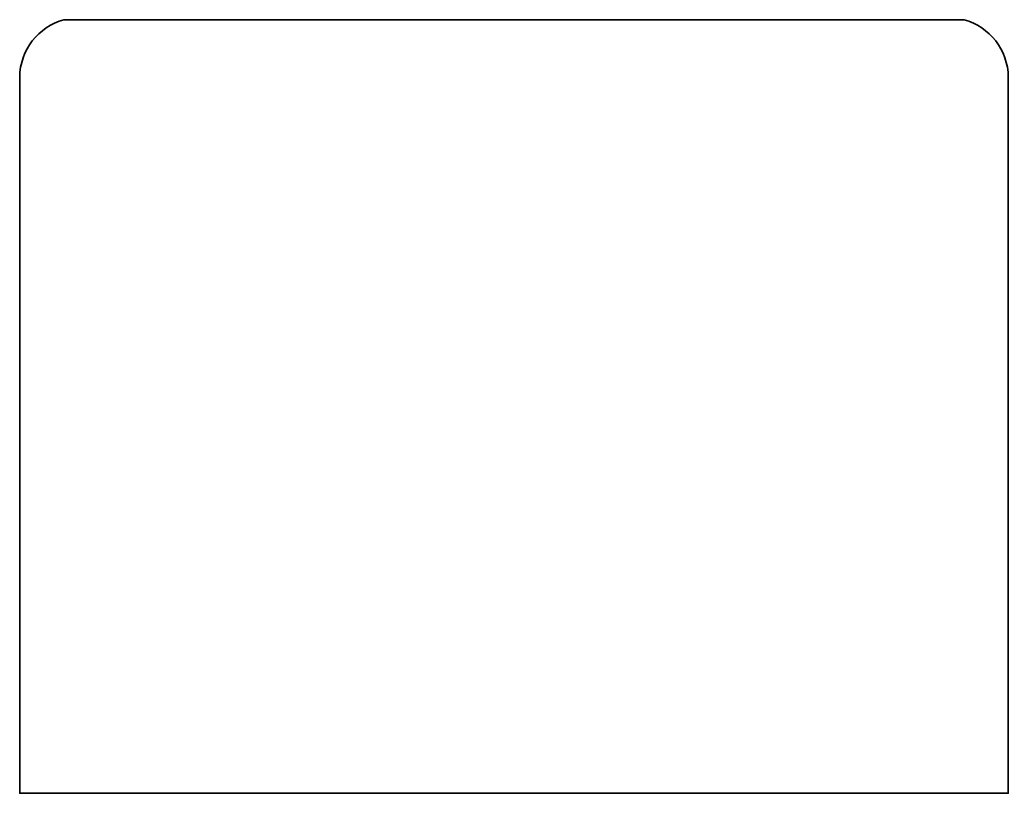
# Model space of a CAD drawing. Extents: x -32 to 2900, y 1 to 2294.
import ezdxf

# ---------------------------------------------------------------- set-up
doc = ezdxf.new("R2010")
doc.units = 0
doc.header["$MEASUREMENT"] = 0
doc.layers.add('Thru-cut', color=7, linetype='Continuous', lineweight=0)

msp = doc.modelspace()

# ---------------------------------------------------------------- linework, layer by layer
at = {"layer": 'Thru-cut', "color": 140, "lineweight": 35, "true_color": 0x00aeef}
msp.add_open_spline([(2769, 2293.9), (2769, 2293.9), (590.9, 2293.9), (590.9, 2293.9), (590.9, 2293.9), (98.3, 2293.9), (98.3, 2293.9), (23, 2273.3), (-32.4, 2204.8), (-32.4, 2123.3), (-32.4, 2123.3), (-32.4, 1), (-32.4, 1), (-32.4, 1), (2899.7, 1), (2899.7, 1), (2899.7, 1), (2899.7, 2123.3), (2899.7, 2123.3), (2899.7, 2204.8), (2844.4, 2273.3), (2769, 2293.9)], degree=3, knots=[0, 0, 0, 0, 1, 1, 1, 2, 2, 2, 3, 3, 3, 4, 4, 4, 5, 5, 5, 6, 6, 6, 7, 7, 7, 7], dxfattribs=at)

doc.saveas('drawing.dxf')
